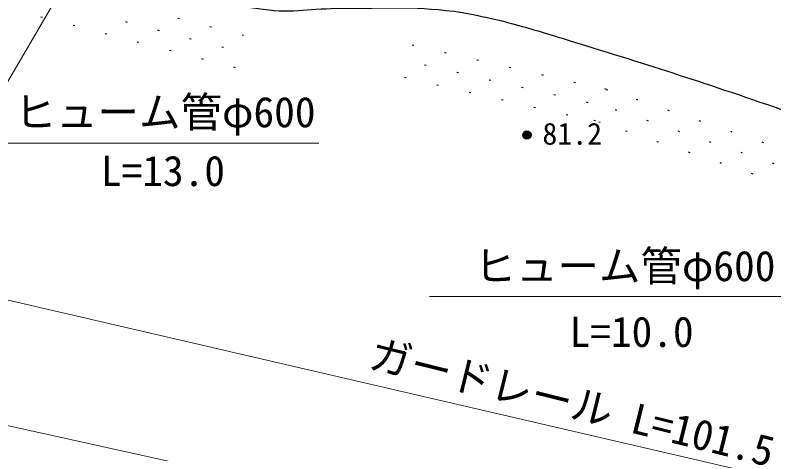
# Model space of a CAD drawing. Units: millimetres, scale not verified. Extents: x 40000 to 680000, y 20000 to 380000.
# Drawn here: x 93626 to 139349, y 262021 to 288443 of the extents above; entities that cross this region are included whole.
import ezdxf
from ezdxf.enums import TextEntityAlignment as Align

# ---------------------------------------------------------------- set-up
doc = ezdxf.new("R2010")
doc.units = ezdxf.units.MM
doc.header["$LTSCALE"] = 1000
doc.layers.add('M-BGD', color=7, linetype='Continuous', lineweight=25)
doc.layers.add('M-STR-HTXT', color=7, linetype='Continuous', lineweight=13)
doc.styles.add('ＭＳ ゴシック', font='')
doc.styles.get('ＭＳ ゴシック').set_extended_font_data('MS Gothic')

msp = doc.modelspace()

# ---------------------------------------------------------------- linework, layer by layer
at = {"layer": 'M-BGD'}
for p, q in [((95181, 288351), (95278, 288325)), ((103427, 288267), (103524, 288241)), ((97116, 287846), (97213, 287821)), ((100272, 288056), (100368, 288031)), ((105362, 287762), (105459, 287736)), ((99051, 287341), (99148, 287316)), ((102207, 287551), (102304, 287526)), ((107297, 287257), (107394, 287232)), ((100987, 286836), (101083, 286811)), ((104142, 287046), (104239, 287021)), ((102922, 286331), (103019, 286306)), ((106077, 286542), (106174, 286516)), ((117546, 286652), (117643, 286630)), ((104857, 285826), (104954, 285801)), ((119495, 286204), (119592, 286182)), ((106792, 285322), (106889, 285296)), ((118296, 285454), (118394, 285431)), ((121444, 285756), (121541, 285734)), ((120245, 285005), (120343, 284983)), ((123393, 285308), (123491, 285286)), ((125342, 284860), (125440, 284837)), ((117098, 284703), (117195, 284681)), ((122195, 284557), (122292, 284535)), ((127292, 284412), (127389, 284389)), ((119047, 284255), (119144, 284233)), ((124144, 284109), (124241, 284087)), ((129152, 284020), (129247, 283988)), ((129241, 283964), (129338, 283941)), ((120996, 283807), (121093, 283784)), ((126093, 283661), (126190, 283639)), ((122945, 283359), (123043, 283336)), ((128042, 283213), (128139, 283191)), ((131047, 283379), (131141, 283347)), ((124894, 282911), (124992, 282888)), ((129779, 282752), (129874, 282720)), ((132941, 282737), (133036, 282705)), ((126843, 282463), (126941, 282440)), ((128511, 282125), (128606, 282093)), ((128793, 282015), (128890, 281992)), ((131673, 282111), (131768, 282079)), ((134836, 282096), (134930, 282064)), ((130405, 281484), (130500, 281452)), ((133568, 281470), (133662, 281438)), ((136730, 281455), (136825, 281423)), ((132300, 280843), (132395, 280811)), ((135462, 280828), (135557, 280796)), ((138624, 280814), (138719, 280782)), ((134194, 280202), (134289, 280170)), ((137357, 280187), (137451, 280155)), ((136089, 279561), (136184, 279529)), ((139251, 279546), (139346, 279514)), ((137983, 278919), (138078, 278887))]:
    msp.add_line(p, q, dxfattribs=at)
for radius in [250, 204, 159, 114, 68.2, 22.7]:
    msp.add_circle((124468, 281223), radius, dxfattribs=at)
msp.add_open_spline([(77888, 301011), (78741, 301000), (78991, 300983), (79695, 300926), (80901, 300827), (81583, 300743), (82757, 300445), (83843, 300169), (84448, 299969), (85469, 299508), (85912, 299308), (86110, 299101), (86525, 298848), (87624, 298179), (88285, 297875), (89357, 297163), (91387, 295813), (92241, 294621), (94396, 293479), (95529, 292878), (96214, 292641), (97407, 292170), (99345, 291404), (100439, 290999), (102392, 290273), (102743, 290143), (102937, 290058), (103294, 289944), (103650, 289830), (103853, 289777), (104216, 289690), (105906, 289284), (106853, 289034), (108575, 288800), (110414, 288550), (111470, 288865), (113325, 288858), (115957, 288848), (117450, 289007), (120061, 288675), (121141, 288538), (121733, 288370), (122797, 288135), (122997, 288091), (123108, 288061), (123306, 288008), (124593, 287661), (125309, 287446), (126583, 287054), (131816, 285445), (134741, 284520), (139915, 282731), (140674, 282468), (141080, 282270), (141824, 281968), (143171, 281421), (143893, 281031), (145260, 280537), (146848, 279963), (147732, 279566), (149397, 279286), (150555, 279092), (151228, 279207), (152402, 279207), (153254, 279208), (153730, 279253), (154582, 279259), (156248, 279271), (157187, 279353), (158846, 279204), (160464, 279058), (161317, 278635), (162886, 278211), (165694, 277452), (167220, 276865), (170014, 276057), (171900, 275511), (172958, 275214), (174850, 274690), (178427, 273698), (180472, 273288), (184014, 272178), (186051, 271540), (187163, 271087), (189136, 270271), (191246, 269398), (192272, 268573), (194353, 267634), (195183, 267259), (195627, 266961), (196516, 266762), (197436, 266556), (197976, 266574), (198915, 266491), (199878, 266405), (200420, 266382), (201386, 266328), (202257, 266280), (202751, 266325), (203617, 266220), (205712, 265966), (206891, 265774), (208927, 265217), (211564, 264494), (212916, 263702), (215450, 262673), (215563, 262627), (215623, 262593), (215736, 262546), (217230, 261928), (218046, 261524), (219573, 260991), (220012, 260837), (220266, 260775), (220711, 260639), (220918, 260576), (221028, 260518), (221240, 260479), (224137, 259956), (225817, 260094), (228754, 259883), (233148, 259567), (235637, 259701), (240012, 259179), (241803, 258965), (242782, 258683), (244562, 258385), (245642, 258204), (246257, 258162), (247330, 257940), (250648, 257254), (252439, 256580), (255698, 255651), (258658, 254808), (260286, 254233), (263248, 253398), (264864, 252942), (265815, 252846), (267407, 252313), (268538, 251935), (269160, 251680), (270238, 251169), (271807, 250425), (272332, 250020), (274035, 248859)], degree=3, knots=[0, 0, 0, 0, 1, 1, 1, 2, 2, 2, 3, 3, 3, 4, 4, 4, 5, 5, 5, 6, 6, 6, 7, 7, 7, 8, 8, 8, 9, 9, 9, 10, 10, 10, 11, 11, 11, 12, 12, 12, 13, 13, 13, 14, 14, 14, 15, 15, 15, 16, 16, 16, 17, 17, 17, 18, 18, 18, 19, 19, 19, 20, 20, 20, 21, 21, 21, 22, 22, 22, 23, 23, 23, 24, 24, 24, 25, 25, 25, 26, 26, 26, 27, 27, 27, 28, 28, 28, 29, 29, 29, 30, 30, 30, 31, 31, 31, 32, 32, 32, 33, 33, 33, 34, 34, 34, 35, 35, 35, 36, 36, 36, 37, 37, 37, 38, 38, 38, 39, 39, 39, 40, 40, 40, 41, 41, 41, 42, 42, 42, 43, 43, 43, 44, 44, 44, 45, 45, 45, 46, 46, 46, 47, 47, 47, 48, 48, 48, 48], dxfattribs=at)
at = {"layer": 'M-STR-HTXT'}
for p, q in [((170009, 253488), (79736, 274391)), ((118598, 271500), (142267, 271500)), ((263780, 226199), (78116, 267025))]:
    msp.add_line(p, q, dxfattribs=at)
msp.add_lwpolyline([(103286, 301752), (91003, 280743), (111922, 280743)], dxfattribs=at)

# ---------------------------------------------------------------- texts
at = {"layer": 'M-BGD', "style": 'ＭＳ ゴシック'}
msp.add_text('81.2', height=1320, dxfattribs=at).set_placement((125403, 280247), align=Align.BOTTOM_LEFT)
at = {"layer": 'M-STR-HTXT', "style": 'ＭＳ ゴシック'}
for s, p in [('ヒューム管φ600', (102660, 282606)), ('L=13.0', (102531, 279064)), ('ヒューム管φ600', (130378, 273337)), ('L=10.0', (130775, 269374))]:
    msp.add_text(s, height=1833, dxfattribs=at).set_placement(p, align=Align.MIDDLE_CENTER)
msp.add_text('ガードレール L=101.5', height=1833, rotation=346.091, dxfattribs=at).set_placement((126839, 263692), align=Align.BOTTOM_CENTER)

doc.saveas('drawing.dxf')
